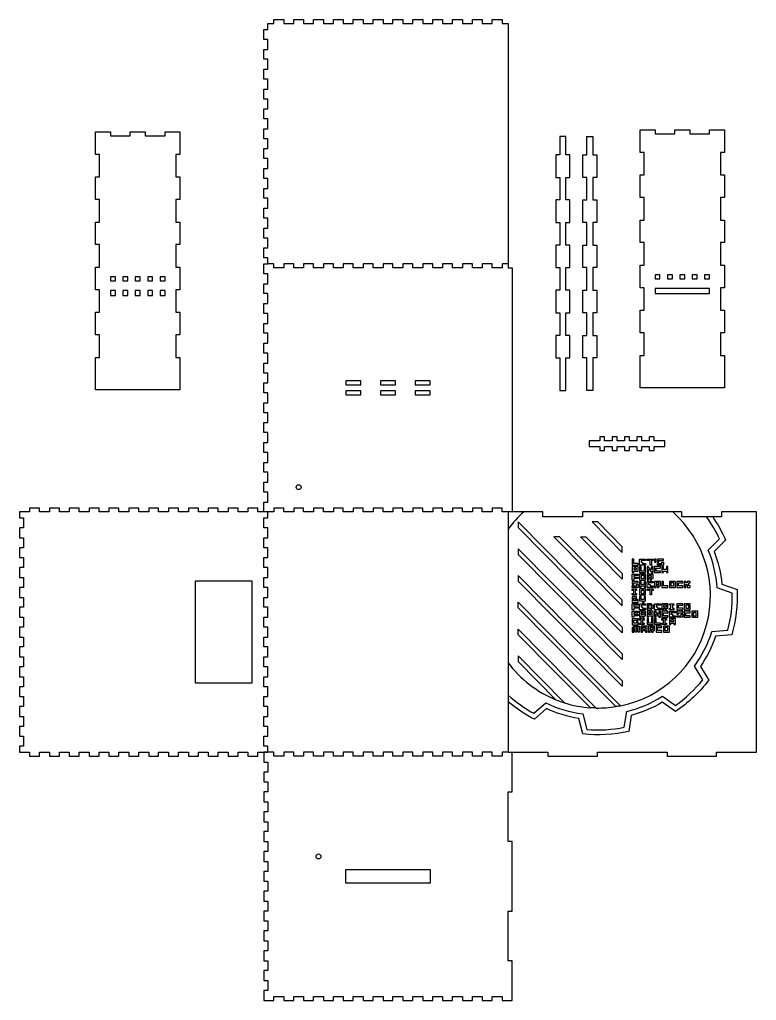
# Model space of a CAD drawing. Header units: millimetres. Extents: x 229 to 2022, y 32 to 1179.
# Drawn here: x 229 to 971, y 191 to 1179 of the extents above; entities that cross this region are included whole.
import ezdxf

# ---------------------------------------------------------------- set-up
doc = ezdxf.new("R2010")
doc.units = ezdxf.units.MM
doc.header["$MEASUREMENT"] = 0
doc.layers.add('ENGRAVE', color=1, linetype='Continuous')
doc.layers.add('INCISIONE', color=3, linetype='Continuous')
doc.layers.add('TAGLIO', color=6, linetype='Continuous', true_color=0xff00ff)

msp = doc.modelspace()

# ---------------------------------------------------------------- linework, layer by layer
at = {"layer": 'ENGRAVE'}
for points in [[(846.17, 635.82), (846.17, 629.82), (852.17, 629.82), (852.17, 631.32), (847.67, 631.32), (847.67, 635.82), (846.17, 635.82)], [(861.17, 634.32), (861.17, 635.82), (867.17, 635.82), (867.17, 634.32), (865.67, 634.32), (865.67, 629.82), (864.17, 629.82), (864.17, 634.32), (861.17, 634.32)], [(868.67, 635.82), (868.67, 632.82), (870.17, 632.82), (870.17, 635.82), (868.67, 635.82)], [(876.17, 632.82), (877.67, 632.82), (877.67, 629.82), (871.67, 629.82), (871.67, 631.32), (876.17, 631.32), (876.17, 632.82)], [(846.17, 628.32), (846.17, 622.32), (847.67, 622.32), (847.67, 623.82), (852.17, 623.82), (852.17, 628.32), (846.17, 628.32)], [(847.67, 625.32), (850.67, 625.32), (850.67, 626.82), (847.67, 626.82), (847.67, 625.32)], [(849.17, 626.82), (849.17, 628.32)], [(849.67, 626.82), (849.67, 628.32)], [(853.67, 628.32), (853.67, 622.32), (859.67, 622.32), (859.67, 628.32), (858.17, 628.32), (858.17, 623.82), (855.17, 623.82), (855.17, 628.32), (853.67, 628.32)], [(861.17, 628.32), (861.17, 622.32), (862.67, 622.32), (862.67, 625.32), (864.17, 625.32), (864.17, 623.82), (865.67, 623.82), (865.67, 622.32), (867.17, 622.32), (867.17, 628.32), (865.67, 628.32), (865.67, 625.32), (864.17, 625.32), (864.17, 626.82), (862.67, 626.82), (862.67, 628.32), (861.17, 628.32)], [(868.67, 628.32), (868.67, 622.32), (874.67, 622.32), (874.67, 623.82), (870.17, 623.82), (870.17, 626.82), (874.67, 626.82), (874.67, 628.32), (868.67, 628.32)], [(876.17, 628.32), (876.17, 622.32), (877.67, 622.32), (877.67, 623.82), (880.67, 623.82), (880.67, 622.32), (882.17, 622.32), (882.17, 628.32), (880.67, 628.32), (880.67, 625.32), (877.67, 625.32), (877.67, 628.32), (876.17, 628.32)], [(846.17, 620.82), (852.17, 620.82), (852.17, 619.32), (847.67, 619.32), (847.67, 617.82), (852.17, 617.82), (852.17, 616.32), (847.67, 616.32), (847.67, 614.82), (846.17, 614.82), (846.17, 620.82)], [(853.67, 620.82), (853.67, 614.82), (859.67, 614.82), (859.67, 620.82), (853.67, 620.82)], [(853.67, 613.32), (853.67, 607.32), (855.17, 607.32), (855.17, 608.82), (858.17, 608.82), (858.17, 607.32), (859.67, 607.32), (859.67, 613.32), (858.17, 613.32), (858.17, 610.32), (855.17, 610.32), (855.17, 613.32), (853.67, 613.32)], [(856.67, 619.32), (856.67, 620.82)], [(857.17, 619.32), (857.17, 620.82)], [(861.17, 620.82), (861.17, 614.82), (862.67, 614.82), (862.67, 616.32), (864.17, 616.32), (864.17, 614.82), (865.67, 614.82), (865.67, 616.32), (867.17, 616.32), (867.17, 620.82), (861.17, 620.82)], [(864.17, 619.32), (864.17, 620.82)], [(864.67, 619.32), (864.67, 620.82)], [(868.67, 613.32), (868.67, 607.32), (870.17, 607.32), (870.17, 608.82), (871.67, 608.82), (871.67, 607.32), (873.17, 607.32), (873.17, 608.82), (874.67, 608.82), (874.67, 613.32), (868.67, 613.32)], [(871.67, 611.82), (871.67, 613.32)], [(872.17, 611.82), (872.17, 613.32)], [(876.17, 613.32), (876.17, 607.32), (882.17, 607.32), (882.17, 608.82), (877.67, 608.82), (877.67, 613.32), (876.17, 613.32)], [(883.67, 613.32), (883.67, 607.32), (889.67, 607.32), (889.67, 613.32), (883.67, 613.32)], [(886.67, 611.82), (886.67, 613.32)], [(887.17, 611.82), (887.17, 613.32)], [(891.17, 613.32), (891.17, 607.32), (897.17, 607.32), (897.17, 608.82), (892.67, 608.82), (892.67, 611.82), (897.17, 611.82), (897.17, 613.32), (891.17, 613.32)], [(850.67, 610.32), (852.17, 610.32), (852.17, 607.32), (846.17, 607.32), (846.17, 608.82), (850.67, 608.82), (850.67, 610.32)], [(853.67, 605.82), (853.67, 599.82), (859.67, 599.82), (859.67, 605.82), (853.67, 605.82)], [(856.67, 604.32), (856.67, 605.82)], [(857.17, 604.32), (857.17, 605.82)], [(861.17, 604.32), (861.17, 605.82), (867.17, 605.82), (867.17, 604.32), (865.67, 604.32), (865.67, 599.82), (864.17, 599.82), (864.17, 604.32), (861.17, 604.32)], [(846.17, 598.32), (846.17, 592.32), (852.17, 592.32), (852.17, 595.32), (850.67, 595.32), (850.67, 593.82), (847.67, 593.82), (847.67, 596.82), (849.17, 596.82), (849.17, 595.32), (850.67, 595.32), (850.67, 596.82), (850.67, 598.32), (846.17, 598.32)], [(853.67, 598.32), (853.67, 593.82), (856.67, 593.82), (856.67, 592.32), (858.17, 592.32), (858.17, 593.82), (859.67, 593.82), (859.67, 598.32), (858.17, 598.32), (858.17, 595.32), (855.17, 595.32), (855.17, 598.32), (853.67, 598.32)], [(846.17, 590.82), (852.17, 590.82), (852.17, 589.32), (847.67, 589.32), (847.67, 587.82), (852.17, 587.82), (852.17, 586.32), (847.67, 586.32), (847.67, 584.82), (846.17, 584.82), (846.17, 590.82)], [(846.17, 583.32), (852.17, 583.32), (852.17, 581.82), (847.67, 581.82), (847.67, 580.32), (852.17, 580.32), (852.17, 578.82), (847.67, 578.82), (847.67, 577.32), (846.17, 577.32), (846.17, 583.32)], [(853.67, 583.32), (853.67, 577.32), (855.17, 577.32), (855.17, 578.82), (856.67, 578.82), (856.67, 577.32), (858.17, 577.32), (858.17, 578.82), (859.67, 578.82), (859.67, 583.32), (853.67, 583.32)], [(856.67, 581.82), (856.67, 583.32)], [(857.17, 581.82), (857.17, 583.32)], [(861.17, 590.82), (861.17, 584.82), (865.67, 584.82), (865.67, 586.32), (867.17, 586.32), (867.17, 589.32), (865.67, 589.32), (865.67, 590.82), (861.17, 590.82)], [(865.67, 589.32), (862.67, 589.32), (862.67, 586.32), (865.67, 586.32), (865.67, 589.32)], [(864.17, 581.82), (864.17, 583.32)], [(864.67, 581.82), (864.67, 583.32)], [(868.67, 583.32), (868.67, 577.32), (870.17, 577.32), (870.17, 580.32), (871.67, 580.32), (871.67, 578.82), (873.17, 578.82), (873.17, 577.32), (874.67, 577.32), (874.67, 583.32), (873.17, 583.32), (873.17, 580.32), (871.67, 580.32), (871.67, 581.82), (870.17, 581.82), (870.17, 583.32), (868.67, 583.32)], [(876.17, 590.82), (876.17, 584.82), (877.67, 584.82), (877.67, 586.32), (879.17, 586.32), (879.17, 584.82), (880.67, 584.82), (880.67, 586.32), (882.17, 586.32), (882.17, 590.82), (876.17, 590.82)], [(876.17, 583.32), (876.17, 577.32), (882.17, 577.32), (882.17, 578.82), (877.67, 578.82), (877.67, 581.82), (882.17, 581.82), (882.17, 583.32), (876.17, 583.32)], [(879.17, 589.32), (879.17, 590.82)], [(879.67, 589.32), (879.67, 590.82)], [(891.17, 590.82), (891.17, 584.82), (897.17, 584.82), (897.17, 586.32), (892.67, 586.32), (892.67, 589.32), (897.17, 589.32), (897.17, 590.82), (891.17, 590.82)], [(898.67, 590.82), (898.67, 584.82), (904.67, 584.82), (904.67, 590.82), (898.67, 590.82)], [(898.67, 583.32), (898.67, 577.32), (904.67, 577.32), (904.67, 578.82), (900.17, 578.82), (900.17, 581.82), (904.67, 581.82), (904.67, 583.32), (898.67, 583.32)], [(901.67, 589.32), (901.67, 590.82)], [(902.17, 589.32), (902.17, 590.82)], [(906.17, 583.32), (906.17, 577.32), (912.17, 577.32), (912.17, 583.32), (906.17, 583.32)], [(909.17, 581.82), (909.17, 583.32)], [(909.67, 581.82), (909.67, 583.32)], [(852.17, 575.82), (846.17, 575.82), (846.17, 569.82), (852.17, 569.82), (852.17, 572.82), (850.67, 572.82), (850.67, 571.32), (847.67, 571.32), (847.67, 574.32), (852.17, 574.32), (852.17, 575.82)], [(861.17, 575.91), (861.17, 569.91), (867.17, 569.91), (867.17, 575.91), (865.67, 575.91), (865.67, 571.41), (862.67, 571.41), (862.67, 575.91), (861.17, 575.91)], [(862.67, 580.32), (862.67, 580.32), (865.67, 580.32), (865.67, 581.82), (862.67, 581.82), (862.67, 580.32)], [(868.67, 575.91), (868.67, 569.91), (874.67, 569.91), (874.67, 571.41), (870.17, 571.41), (870.17, 575.91), (868.67, 575.91)], [(885.17, 572.91), (885.17, 572.91), (888.17, 572.91), (888.17, 574.41), (885.17, 574.41), (885.17, 572.91)], [(886.67, 574.41), (886.67, 575.91)], [(887.17, 574.41), (887.17, 575.91)], [(895.67, 580.32), (897.17, 580.32), (897.17, 577.32), (891.17, 577.32), (891.17, 578.82), (895.67, 578.82), (895.67, 580.32)], [(846.17, 566.82), (846.17, 562.32), (847.67, 562.32), (847.67, 566.82), (846.17, 566.82)], [(847.67, 566.82), (847.67, 568.32), (853.67, 568.32), (853.67, 562.32), (852.17, 562.32), (852.17, 566.82), (850.67, 566.82), (850.67, 562.32), (849.17, 562.32), (849.17, 566.82), (847.67, 566.82)], [(856.67, 565.32), (856.67, 565.32), (859.67, 565.32), (859.67, 566.82), (856.67, 566.82), (856.67, 565.32)], [(858.17, 566.82), (858.17, 568.32)], [(858.67, 566.82), (858.67, 568.32)], [(862.67, 568.32), (862.67, 562.32), (864.17, 562.32), (864.17, 563.82), (865.67, 563.82), (865.67, 562.32), (867.17, 562.32), (867.17, 563.82), (868.67, 563.82), (868.67, 568.32), (862.67, 568.32)], [(865.67, 566.82), (865.67, 568.32)], [(866.17, 566.82), (866.17, 568.32)], [(870.17, 568.32), (870.17, 562.32), (876.17, 562.32), (876.17, 563.82), (871.67, 563.82), (871.67, 566.82), (876.17, 566.82), (876.17, 568.32), (870.17, 568.32)], [(877.67, 568.32), (877.67, 562.32), (883.67, 562.32), (883.67, 568.32), (877.67, 568.32)], [(880.67, 566.82), (880.67, 568.32)], [(881.17, 566.82), (881.17, 568.32)]]:
    msp.add_lwpolyline(points, dxfattribs=at)
for points in [[(853.67, 635.82), (859.67, 635.82), (859.67, 634.32), (855.17, 634.32), (855.17, 632.82), (856.67, 632.82), (856.67, 631.32), (859.67, 631.32), (859.67, 629.82), (853.67, 629.82)], [(871.67, 635.82), (871.67, 632.82), (873.17, 632.82), (873.17, 634.32), (877.67, 634.32), (877.67, 635.82)], [(846.17, 613.32), (846.17, 610.32), (847.67, 610.32), (847.67, 611.82), (852.17, 611.82), (852.17, 613.32)], [(855.17, 619.32), (855.17, 616.32), (858.17, 616.32), (858.17, 619.32)], [(861.17, 613.32), (867.17, 613.32), (867.17, 611.82), (862.67, 611.82), (862.67, 610.32), (864.17, 610.32), (864.17, 608.82), (867.17, 608.82), (867.17, 607.32), (861.17, 607.32)], [(865.67, 617.82), (865.67, 619.32), (862.67, 619.32), (862.67, 617.82)], [(903.17, 608.82), (903.17, 611.82), (904.67, 611.82), (904.67, 613.32), (901.67, 613.32), (901.67, 611.82), (900.17, 611.82), (900.17, 613.32), (898.67, 613.32), (898.67, 607.32), (900.17, 607.32), (900.17, 610.32), (901.67, 610.32), (901.67, 607.32), (904.67, 607.32), (904.67, 608.82)], [(850.67, 605.82), (850.67, 604.32), (849.17, 604.32), (849.17, 601.32), (850.67, 601.32), (850.67, 599.82), (846.17, 599.82), (846.17, 601.32), (847.67, 601.32), (847.67, 604.32), (846.17, 604.32), (846.17, 605.82)], [(855.17, 604.32), (855.17, 601.32), (858.17, 601.32), (858.17, 604.32)], [(873.17, 610.32), (873.17, 611.82), (870.17, 611.82), (870.17, 610.32)], [(885.17, 611.82), (885.17, 608.82), (888.17, 608.82), (888.17, 611.82)], [(853.67, 590.82), (859.67, 590.82), (859.67, 589.32), (855.17, 589.32), (855.17, 587.82), (856.67, 587.82), (856.67, 586.32), (859.67, 586.32), (859.67, 584.82), (853.67, 584.82)], [(861.17, 577.32), (862.67, 577.32), (862.67, 578.82), (865.67, 578.82), (865.67, 577.32), (867.17, 577.32), (867.17, 583.32), (861.17, 583.32)], [(868.67, 590.82), (874.67, 590.82), (874.67, 589.32), (870.17, 589.32), (870.17, 587.82), (871.67, 587.82), (871.67, 586.32), (874.67, 586.32), (874.67, 584.82), (868.67, 584.82)], [(880.67, 587.82), (880.67, 589.32), (877.67, 589.32), (877.67, 587.82)], [(888.17, 590.82), (888.17, 589.32), (886.67, 589.32), (886.67, 586.32), (888.17, 586.32), (888.17, 584.82), (883.67, 584.82), (883.67, 586.32), (885.17, 586.32), (885.17, 589.32), (883.67, 589.32), (883.67, 590.82)], [(883.67, 583.32), (889.67, 583.32), (889.67, 581.82), (885.17, 581.82), (885.17, 580.32), (886.67, 580.32), (886.67, 578.82), (889.67, 578.82), (889.67, 577.32), (883.67, 577.32)], [(891.17, 583.32), (891.17, 580.32), (892.67, 580.32), (892.67, 581.82), (897.17, 581.82), (897.17, 583.32)], [(900.17, 589.32), (900.17, 586.32), (903.17, 586.32), (903.17, 589.32)], [(858.17, 575.91), (858.17, 574.41), (856.67, 574.41), (856.67, 571.41), (858.17, 571.41), (858.17, 569.91), (853.67, 569.91), (853.67, 571.41), (855.17, 571.41), (855.17, 574.41), (853.67, 574.41), (853.67, 575.91)], [(858.17, 580.32), (858.17, 581.82), (855.17, 581.82), (855.17, 580.32)], [(880.67, 575.91), (880.67, 574.41), (879.17, 574.41), (879.17, 571.41), (880.67, 571.41), (880.67, 569.91), (876.17, 569.91), (876.17, 571.41), (877.67, 571.41), (877.67, 574.41), (876.17, 574.41), (876.17, 575.91)], [(883.67, 569.91), (885.17, 569.91), (885.17, 571.41), (888.17, 571.41), (888.17, 569.91), (889.67, 569.91), (889.67, 575.91), (883.67, 575.91)], [(907.67, 581.82), (907.67, 578.82), (910.67, 578.82), (910.67, 581.82)], [(855.17, 562.32), (856.67, 562.32), (856.67, 563.82), (859.67, 563.82), (859.67, 562.32), (861.17, 562.32), (861.17, 568.32), (855.17, 568.32)], [(867.17, 565.32), (867.17, 566.82), (864.17, 566.82), (864.17, 565.32)], [(879.17, 566.82), (879.17, 563.82), (882.17, 563.82), (882.17, 566.82)]]:
    msp.add_lwpolyline(points, close=True, dxfattribs=at)
at = {"layer": 'INCISIONE'}
for points in [[(927.25, 678.35, -0.047604), (940.21, 655.12), (928.71, 643.64, -0.068356), (936.46, 610.52), (951.86, 605.33, -0.082899), (946.38, 559.55), (930.2, 558.15, -0.068356), (914.84, 527.79), (923.3, 513.92, -0.082899), (889.68, 482.38), (876.38, 491.7, -0.068356), (845.1, 478.32), (842.67, 462.26, -0.082899), (796.64, 459.7), (792.44, 475.4, -0.068356), (759.88, 485.25), (747.69, 474.51, -0.057056), (721.25, 492.26)], [(721.25, 498.92, 0.058752), (746.99, 480.55), (759.05, 491.18, 0.081892), (796.42, 479.87), (800.57, 464.34, 0.07022), (838.25, 466.43), (840.65, 482.33, 0.081892), (876.55, 497.69), (889.71, 488.46, 0.07022), (917.23, 514.28), (908.86, 528, 0.081892), (926.48, 562.85), (942.49, 564.24, 0.07022), (946.98, 601.7), (931.74, 606.83, 0.081892), (922.85, 644.85), (934.22, 656.21, 0.047747), (921.12, 678.35, 0.047747)]]:
    msp.add_lwpolyline(points, format="xyb", dxfattribs=at)
for start, end in [(131.60616, 143.43242), (281.50991, 48.39384), (216.56758, 247.85922), (252.57565, 266.01564), (269.00281, 279.04988)]:
    msp.add_arc((812.01, 598.86), 113, start, end, dxfattribs=at)
at = {"layer": 'TAGLIO'}
for p, q in [((731.25, 673.35), (731.25, 667.67)), ((731.25, 646.36), (731.25, 640.68)), ((731.25, 619.37), (731.25, 613.68))]:
    msp.add_line(p, q, dxfattribs=at)
for points in [[(479.25, 933.35), (479.25, 939.35), (475.25, 939.35), (475.25, 949.35), (479.25, 949.35), (479.25, 959.35), (475.25, 959.35), (475.25, 969.35), (479.25, 969.35), (479.25, 979.35), (475.25, 979.35), (475.25, 989.35), (479.25, 989.35), (479.25, 999.35), (475.25, 999.35), (475.25, 1009.35), (479.25, 1009.35), (479.25, 1019.35), (475.25, 1019.35), (475.25, 1029.35), (479.25, 1029.35), (479.25, 1039.35), (475.25, 1039.35), (475.25, 1049.35), (479.25, 1049.35), (479.25, 1059.35), (475.25, 1059.35), (475.25, 1069.35), (479.25, 1069.35), (479.25, 1079.35), (475.25, 1079.35), (475.25, 1089.35), (479.25, 1089.35), (479.25, 1099.35), (475.25, 1099.35), (475.25, 1109.35), (479.25, 1109.35), (479.25, 1119.35), (475.25, 1119.35), (475.25, 1129.35), (479.25, 1129.35), (479.25, 1139.35), (475.25, 1139.35), (475.25, 1149.35), (479.25, 1149.35), (479.25, 1159.35), (475.25, 1159.35), (475.25, 1169.35), (479.25, 1169.35), (479.25, 1175.35), (485.25, 1175.35), (485.25, 1179.35), (495.25, 1179.35), (495.25, 1175.35), (505.25, 1175.35), (505.25, 1179.35), (515.25, 1179.35), (515.25, 1175.35), (525.25, 1175.35), (525.25, 1179.35), (535.25, 1179.35), (535.25, 1175.35), (545.25, 1175.35), (545.25, 1179.35), (555.25, 1179.35), (555.25, 1175.35), (565.25, 1175.35), (565.25, 1179.35), (575.25, 1179.35), (575.25, 1175.35), (585.25, 1175.35), (585.25, 1179.35), (595.25, 1179.35), (595.25, 1175.35), (605.25, 1175.35), (605.25, 1179.35), (615.25, 1179.35), (615.25, 1175.35), (625.25, 1175.35), (625.25, 1179.35), (635.25, 1179.35), (635.25, 1175.35), (645.25, 1175.35), (645.25, 1179.35), (655.25, 1179.35), (655.25, 1175.35), (665.25, 1175.35), (665.25, 1179.35), (675.25, 1179.35), (675.25, 1175.35), (685.25, 1175.35), (685.25, 1179.35), (695.25, 1179.35), (695.25, 1175.35), (705.25, 1175.35), (705.25, 1179.35), (715.25, 1179.35), (715.25, 1175.35), (721.25, 1175.35), (721.25, 933.35), (715.25, 933.35), (715.25, 929.35), (705.25, 929.35), (705.25, 933.35), (695.25, 933.35), (695.25, 929.35), (685.25, 929.35), (685.25, 933.35), (675.25, 933.35), (675.25, 929.35), (665.25, 929.35), (665.25, 933.35), (655.25, 933.35), (655.25, 929.35), (645.25, 929.35), (645.25, 933.35), (635.25, 933.35), (635.25, 929.35), (625.25, 929.35), (625.25, 933.35), (615.25, 933.35), (615.25, 929.35), (605.25, 929.35), (605.25, 933.35), (595.25, 933.35), (595.25, 929.35), (585.25, 929.35), (585.25, 933.35), (575.25, 933.35), (575.25, 929.35), (565.25, 929.35), (565.25, 933.35), (555.25, 933.35), (555.25, 929.35), (545.25, 929.35), (545.25, 933.35), (535.25, 933.35), (535.25, 929.35), (525.25, 929.35), (525.25, 933.35), (515.25, 933.35), (515.25, 929.35), (505.25, 929.35), (505.25, 933.35), (495.25, 933.35), (495.25, 929.35), (485.25, 929.35), (485.25, 933.35), (479.25, 933.35)], [(721.25, 933.35), (721.25, 929.35), (725.25, 929.35), (725.25, 683.35), (715.25, 683.35), (715.25, 687.35), (705.25, 687.35), (705.25, 683.35), (695.25, 683.35), (695.25, 687.35), (685.25, 687.35), (685.25, 683.35), (675.25, 683.35), (675.25, 687.35), (665.25, 687.35), (665.25, 683.35), (655.25, 683.35), (655.25, 687.35), (645.25, 687.35), (645.25, 683.35), (635.25, 683.35), (635.25, 687.35), (625.25, 687.35), (625.25, 683.35), (615.25, 683.35), (615.25, 687.35), (605.25, 687.35), (605.25, 683.35), (595.25, 683.35), (595.25, 687.35), (585.25, 687.35), (585.25, 683.35), (575.25, 683.35), (575.25, 687.35), (565.25, 687.35), (565.25, 683.35), (555.25, 683.35), (555.25, 687.35), (545.25, 687.35), (545.25, 683.35), (535.25, 683.35), (535.25, 687.35), (525.25, 687.35), (525.25, 683.35), (515.25, 683.35), (515.25, 687.35), (505.25, 687.35), (505.25, 683.35), (495.25, 683.35), (495.25, 687.35), (485.25, 687.35), (485.25, 683.35), (475.25, 683.35), (475.25, 693.35), (479.25, 693.35), (479.25, 703.35), (475.25, 703.35), (475.25, 713.35), (479.25, 713.35), (479.25, 723.35), (475.25, 723.35), (475.25, 733.35), (479.25, 733.35), (479.25, 743.35), (475.25, 743.35), (475.25, 753.35), (479.25, 753.35), (479.25, 763.35), (475.25, 763.35), (475.25, 773.35), (479.25, 773.35), (479.25, 783.35), (475.25, 783.35), (475.25, 793.35), (479.25, 793.35), (479.25, 803.35), (475.25, 803.35), (475.25, 813.35), (479.25, 813.35), (479.25, 823.35), (475.25, 823.35), (475.25, 833.35), (479.25, 833.35), (479.25, 843.35), (475.25, 843.35), (475.25, 853.35), (479.25, 853.35), (479.25, 863.35), (475.25, 863.35), (475.25, 873.35), (479.25, 873.35), (479.25, 883.35), (475.25, 883.35), (475.25, 893.35), (479.25, 893.35), (479.25, 903.35), (475.25, 903.35), (475.25, 913.35), (479.25, 913.35), (479.25, 923.35), (475.25, 923.35), (475.25, 933.35), (479.25, 933.35)], [(721.25, 683.35), (721.25, 441.35), (761.25, 441.35), (761.25, 437.35), (811.25, 437.35), (811.25, 441.35), (881.25, 441.35), (881.25, 437.35), (931.25, 437.35), (931.25, 441.35), (971.25, 441.35), (971.25, 683.35), (936.25, 683.35), (936.25, 678.35), (896.25, 678.35), (896.25, 683.35), (796.25, 683.35), (796.25, 678.35), (756.25, 678.35), (756.25, 683.35), (721.25, 683.35)], [(731.25, 673.35), (836.25, 567.4), (836.25, 561.71), (731.25, 667.67)], [(731.25, 646.36), (836.25, 540.4), (836.25, 534.72), (731.25, 640.68)], [(463.25, 510.85), (406.25, 510.85), (406.25, 613.85), (463.25, 613.85), (463.25, 510.85)], [(731.25, 619.37), (836.25, 513.41), (836.25, 507.73), (731.25, 613.68)], [(721.25, 441.35), (715.25, 441.35), (715.25, 437.35), (705.25, 437.35), (705.25, 441.35), (695.25, 441.35), (695.25, 437.35), (685.25, 437.35), (685.25, 441.35), (675.25, 441.35), (675.25, 437.35), (665.25, 437.35), (665.25, 441.35), (655.25, 441.35), (655.25, 437.35), (645.25, 437.35), (645.25, 441.35), (635.25, 441.35), (635.25, 437.35), (625.25, 437.35), (625.25, 441.35), (615.25, 441.35), (615.25, 437.35), (605.25, 437.35), (605.25, 441.35), (595.25, 441.35), (595.25, 437.35), (585.25, 437.35), (585.25, 441.35), (575.25, 441.35), (575.25, 437.35), (565.25, 437.35), (565.25, 441.35), (555.25, 441.35), (555.25, 437.35), (545.25, 437.35), (545.25, 441.35), (535.25, 441.35), (535.25, 437.35), (525.25, 437.35), (525.25, 441.35), (515.25, 441.35), (515.25, 437.35), (505.25, 437.35), (505.25, 441.35), (495.25, 441.35), (495.25, 437.35), (485.25, 437.35), (485.25, 441.35), (475.25, 441.35), (475.25, 431.35), (479.25, 431.35), (479.25, 421.35), (475.25, 421.35), (475.25, 411.35), (479.25, 411.35), (479.25, 401.35), (475.25, 401.35), (475.25, 391.35), (479.25, 391.35), (479.25, 381.35), (475.25, 381.35), (475.25, 371.35), (479.25, 371.35), (479.25, 361.35), (475.25, 361.35), (475.25, 351.35), (479.25, 351.35), (479.25, 341.35), (475.25, 341.35), (475.25, 331.35), (479.25, 331.35), (479.25, 321.35), (475.25, 321.35), (475.25, 311.35), (479.25, 311.35), (479.25, 301.35), (475.25, 301.35), (475.25, 291.35), (479.25, 291.35), (479.25, 281.35), (475.25, 281.35), (475.25, 271.35), (479.25, 271.35), (479.25, 261.35), (475.25, 261.35), (475.25, 251.35), (479.25, 251.35), (479.25, 241.35), (475.25, 241.35), (475.25, 231.35), (479.25, 231.35), (479.25, 221.35), (475.25, 221.35), (475.25, 211.35), (479.25, 211.35), (479.25, 201.35), (475.25, 201.35), (475.25, 191.35), (485.25, 191.35), (485.25, 195.35), (495.25, 195.35), (495.25, 191.35), (505.25, 191.35), (505.25, 195.35), (515.25, 195.35), (515.25, 191.35), (525.25, 191.35), (525.25, 195.35), (535.25, 195.35), (535.25, 191.35), (545.25, 191.35), (545.25, 195.35), (555.25, 195.35), (555.25, 191.35), (565.25, 191.35), (565.25, 195.35), (575.25, 195.35), (575.25, 191.35), (585.25, 191.35), (585.25, 195.35), (595.25, 195.35), (595.25, 191.35), (605.25, 191.35), (605.25, 195.35), (615.25, 195.35), (615.25, 191.35), (625.25, 191.35), (625.25, 195.35), (635.25, 195.35), (635.25, 191.35), (645.25, 191.35), (645.25, 195.35), (655.25, 195.35), (655.25, 191.35), (665.25, 191.35), (665.25, 195.35), (675.25, 195.35), (675.25, 191.35), (685.25, 191.35), (685.25, 195.35), (695.25, 195.35), (695.25, 191.35), (705.25, 191.35), (705.25, 195.35), (715.25, 195.35), (715.25, 191.35), (725.25, 191.35), (725.25, 231.35), (721.25, 231.35), (721.25, 281.35), (725.25, 281.35), (725.25, 351.35), (721.25, 351.35), (721.25, 401.35), (725.25, 401.35), (725.25, 441.35)]]:
    msp.add_lwpolyline(points, dxfattribs=at)
for points in [[(939.16, 931.96), (939.16, 909.23), (935.16, 909.23), (935.16, 886.51), (939.16, 886.51), (939.16, 863.78), (935.16, 863.78), (935.16, 841.05), (939.16, 841.05), (939.16, 808.33), (854.16, 808.33), (854.16, 841.05), (858.16, 841.05), (858.16, 863.78), (854.16, 863.78), (854.16, 886.51), (858.16, 886.51), (858.16, 909.23), (854.16, 909.23), (854.16, 931.96), (858.16, 931.96), (858.16, 954.69), (854.16, 954.69), (854.16, 977.42), (858.16, 977.42), (858.16, 1000.14), (854.16, 1000.14), (854.16, 1022.87), (858.16, 1022.87), (858.16, 1045.6), (854.16, 1045.6), (854.16, 1068.33), (869.16, 1068.33), (869.16, 1064.33), (889.16, 1064.33), (889.16, 1068.33), (904.16, 1068.33), (904.16, 1064.33), (924.16, 1064.33), (924.16, 1068.33), (939.16, 1068.33), (939.16, 1045.6), (935.16, 1045.6), (935.16, 1022.87), (939.16, 1022.87), (939.16, 1000.14), (935.16, 1000.14), (935.16, 977.42), (939.16, 977.42), (939.16, 954.69), (935.16, 954.69), (935.16, 931.96)], [(305.74, 1020.87), (309.74, 1020.87), (309.74, 1043.6), (305.74, 1043.6), (305.74, 1066.33), (320.74, 1066.33), (320.74, 1062.33), (340.74, 1062.33), (340.74, 1066.33), (355.74, 1066.33), (355.74, 1062.33), (375.74, 1062.33), (375.74, 1066.33), (390.74, 1066.33), (390.74, 1043.6), (386.74, 1043.6), (386.74, 1020.87), (390.74, 1020.87), (390.74, 998.14), (386.74, 998.14), (386.74, 975.42), (390.74, 975.42), (390.74, 952.69), (386.74, 952.69), (386.74, 929.96), (390.74, 929.96), (390.74, 907.23), (386.74, 907.23), (386.74, 884.51), (390.74, 884.51), (390.74, 861.78), (386.74, 861.78), (386.74, 839.05), (390.74, 839.05), (390.74, 806.33), (305.74, 806.33), (305.74, 839.05), (309.74, 839.05), (309.74, 861.78), (305.74, 861.78), (305.74, 884.51), (309.74, 884.51), (309.74, 907.23), (305.74, 907.23), (305.74, 929.96), (309.74, 929.96), (309.74, 952.69), (305.74, 952.69), (305.74, 975.42), (309.74, 975.42), (309.74, 998.14), (305.74, 998.14)], [(779.34, 884.02), (783.34, 884.02), (783.34, 906.75), (779.34, 906.75), (779.34, 929.48), (783.34, 929.48), (783.34, 952.2), (779.34, 952.2), (779.34, 974.93), (783.34, 974.93), (783.34, 997.66), (779.34, 997.66), (779.34, 1020.38), (783.34, 1020.38), (783.34, 1043.11), (779.34, 1043.11), (779.34, 1061.61), (773.34, 1061.61), (773.34, 1043.11), (769.34, 1043.11), (769.34, 1020.38), (773.34, 1020.38), (773.34, 997.66), (769.34, 997.66), (769.34, 974.93), (773.34, 974.93), (773.34, 952.2), (769.34, 952.2), (769.34, 929.48), (773.34, 929.48), (773.34, 906.75), (769.34, 906.75), (769.34, 884.02), (773.34, 884.02), (773.34, 861.29), (769.34, 861.29), (769.34, 838.57), (773.34, 838.57), (773.34, 805.84), (779.34, 805.84), (779.34, 838.57), (783.34, 838.57), (783.34, 861.29), (779.34, 861.29)], [(806.53, 884.02), (806.53, 861.29), (810.53, 861.29), (810.53, 838.57), (806.53, 838.57), (806.53, 805.84), (800.53, 805.84), (800.53, 838.57), (796.53, 838.57), (796.53, 861.29), (800.53, 861.29), (800.53, 884.02), (796.53, 884.02), (796.53, 906.75), (800.53, 906.75), (800.53, 929.48), (796.53, 929.48), (796.53, 952.2), (800.53, 952.2), (800.53, 974.93), (796.53, 974.93), (796.53, 997.66), (800.53, 997.66), (800.53, 1020.38), (796.53, 1020.38), (796.53, 1043.11), (800.53, 1043.11), (800.53, 1061.61), (806.53, 1061.61), (806.53, 1043.11), (810.53, 1043.11), (810.53, 1020.38), (806.53, 1020.38), (806.53, 997.66), (810.53, 997.66), (810.53, 974.93), (806.53, 974.93), (806.53, 952.2), (810.53, 952.2), (810.53, 929.48), (806.53, 929.48), (806.53, 906.75), (810.53, 906.75), (810.53, 884.02)], [(320.74, 920.33), (320.74, 916.33), (325.74, 916.33), (325.74, 920.33)], [(333.24, 920.33), (333.24, 916.33), (338.24, 916.33), (338.24, 920.33)], [(345.74, 920.33), (345.74, 916.33), (350.74, 916.33), (350.74, 920.33)], [(358.24, 920.33), (358.24, 916.33), (363.24, 916.33), (363.24, 920.33)], [(370.74, 920.33), (370.74, 916.33), (375.74, 916.33), (375.74, 920.33)], [(869.16, 922.33), (869.16, 918.33), (874.16, 918.33), (874.16, 922.33)], [(881.66, 922.33), (881.66, 918.33), (886.66, 918.33), (886.66, 922.33)], [(894.16, 922.33), (894.16, 918.33), (899.16, 918.33), (899.16, 922.33)], [(906.66, 922.33), (906.66, 918.33), (911.66, 918.33), (911.66, 922.33)], [(919.16, 922.33), (919.16, 918.33), (924.16, 918.33), (924.16, 922.33)], [(325.74, 906.33), (320.74, 906.33), (320.74, 901.33), (325.74, 901.33)], [(338.24, 906.33), (333.24, 906.33), (333.24, 901.33), (338.24, 901.33)], [(350.74, 906.33), (345.74, 906.33), (345.74, 901.33), (350.74, 901.33)], [(363.24, 906.33), (358.24, 906.33), (358.24, 901.33), (363.24, 901.33)], [(375.74, 906.33), (370.74, 906.33), (370.74, 901.33), (375.74, 901.33)], [(924.16, 908.33), (869.16, 908.33), (869.16, 903.33), (924.16, 903.33)], [(572.75, 815.35), (557.75, 815.35), (557.75, 811.35), (572.75, 811.35)], [(592.75, 815.35), (592.75, 811.35), (607.75, 811.35), (607.75, 815.35)], [(627.75, 815.35), (627.75, 811.35), (642.75, 811.35), (642.75, 815.35)], [(572.75, 805.35), (557.75, 805.35), (557.75, 801.35), (572.75, 801.35)], [(592.75, 805.35), (592.75, 801.35), (607.75, 801.35), (607.75, 805.35)], [(627.75, 805.35), (627.75, 801.35), (642.75, 801.35), (642.75, 805.35)], [(843.43, 749.16), (850.93, 749.16), (850.93, 745.16), (855.93, 745.16), (855.93, 749.16), (863.43, 749.16), (863.43, 745.16), (868.43, 745.16), (868.43, 749.16), (878.93, 749.16), (878.93, 755.16), (868.43, 755.16), (868.43, 759.16), (863.43, 759.16), (863.43, 755.16), (855.93, 755.16), (855.93, 759.16), (850.93, 759.16), (850.93, 755.16), (843.43, 755.16), (843.43, 759.16), (838.43, 759.16), (838.43, 755.16), (830.93, 755.16), (830.93, 759.16), (825.93, 759.16), (825.93, 755.16), (818.43, 755.16), (818.43, 759.16), (813.43, 759.16), (813.43, 755.16), (802.93, 755.16), (802.93, 749.16), (813.43, 749.16), (813.43, 745.16), (818.43, 745.16), (818.43, 749.16), (825.93, 749.16), (825.93, 745.16), (830.93, 745.16), (830.93, 749.16), (838.43, 749.16), (838.43, 745.16), (843.43, 745.16)], [(479.25, 441.35), (479.25, 447.35), (475.25, 447.35), (475.25, 457.35), (479.25, 457.35), (479.25, 467.35), (475.25, 467.35), (475.25, 477.35), (479.25, 477.35), (479.25, 487.35), (475.25, 487.35), (475.25, 497.35), (479.25, 497.35), (479.25, 507.35), (475.25, 507.35), (475.25, 517.35), (479.25, 517.35), (479.25, 527.35), (475.25, 527.35), (475.25, 537.35), (479.25, 537.35), (479.25, 547.35), (475.25, 547.35), (475.25, 557.35), (479.25, 557.35), (479.25, 567.35), (475.25, 567.35), (475.25, 577.35), (479.25, 577.35), (479.25, 587.35), (475.25, 587.35), (475.25, 597.35), (479.25, 597.35), (479.25, 607.35), (475.25, 607.35), (475.25, 617.35), (479.25, 617.35), (479.25, 627.35), (475.25, 627.35), (475.25, 637.35), (479.25, 637.35), (479.25, 647.35), (475.25, 647.35), (475.25, 657.35), (479.25, 657.35), (479.25, 667.35), (475.25, 667.35), (475.25, 677.35), (479.25, 677.35), (479.25, 683.35), (469.25, 683.35), (469.25, 687.35), (459.25, 687.35), (459.25, 683.35), (449.25, 683.35), (449.25, 687.35), (439.25, 687.35), (439.25, 683.35), (429.25, 683.35), (429.25, 687.35), (419.25, 687.35), (419.25, 683.35), (409.25, 683.35), (409.25, 687.35), (399.25, 687.35), (399.25, 683.35), (389.25, 683.35), (389.25, 687.35), (379.25, 687.35), (379.25, 683.35), (369.25, 683.35), (369.25, 687.35), (359.25, 687.35), (359.25, 683.35), (349.25, 683.35), (349.25, 687.35), (339.25, 687.35), (339.25, 683.35), (329.25, 683.35), (329.25, 687.35), (319.25, 687.35), (319.25, 683.35), (309.25, 683.35), (309.25, 687.35), (299.25, 687.35), (299.25, 683.35), (289.25, 683.35), (289.25, 687.35), (279.25, 687.35), (279.25, 683.35), (269.25, 683.35), (269.25, 687.35), (259.25, 687.35), (259.25, 683.35), (249.25, 683.35), (249.25, 687.35), (239.25, 687.35), (239.25, 683.35), (229.25, 683.35), (229.25, 677.35), (233.25, 677.35), (233.25, 667.35), (229.25, 667.35), (229.25, 657.35), (233.25, 657.35), (233.25, 647.35), (229.25, 647.35), (229.25, 637.35), (233.25, 637.35), (233.25, 627.35), (229.25, 627.35), (229.25, 617.35), (233.25, 617.35), (233.25, 607.35), (229.25, 607.35), (229.25, 597.35), (233.25, 597.35), (233.25, 587.35), (229.25, 587.35), (229.25, 577.35), (233.25, 577.35), (233.25, 567.35), (229.25, 567.35), (229.25, 557.35), (233.25, 557.35), (233.25, 547.35), (229.25, 547.35), (229.25, 537.35), (233.25, 537.35), (233.25, 527.35), (229.25, 527.35), (229.25, 517.35), (233.25, 517.35), (233.25, 507.35), (229.25, 507.35), (229.25, 497.35), (233.25, 497.35), (233.25, 487.35), (229.25, 487.35), (229.25, 477.35), (233.25, 477.35), (233.25, 467.35), (229.25, 467.35), (229.25, 457.35), (233.25, 457.35), (233.25, 447.35), (229.25, 447.35), (229.25, 441.35), (239.25, 441.35), (239.25, 437.35), (249.25, 437.35), (249.25, 441.35), (259.25, 441.35), (259.25, 437.35), (269.25, 437.35), (269.25, 441.35), (279.25, 441.35), (279.25, 437.35), (289.25, 437.35), (289.25, 441.35), (299.25, 441.35), (299.25, 437.35), (309.25, 437.35), (309.25, 441.35), (319.25, 441.35), (319.25, 437.35), (329.25, 437.35), (329.25, 441.35), (339.25, 441.35), (339.25, 437.35), (349.25, 437.35), (349.25, 441.35), (359.25, 441.35), (359.25, 437.35), (369.25, 437.35), (369.25, 441.35), (379.25, 441.35), (379.25, 437.35), (389.25, 437.35), (389.25, 441.35), (399.25, 441.35), (399.25, 437.35), (409.25, 437.35), (409.25, 441.35), (419.25, 441.35), (419.25, 437.35), (429.25, 437.35), (429.25, 441.35), (439.25, 441.35), (439.25, 437.35), (449.25, 437.35), (449.25, 441.35), (459.25, 441.35), (459.25, 437.35), (469.25, 437.35), (469.25, 441.35)], [(805.87, 673.35), (836.25, 642.69), (836.25, 648.37), (811.5, 673.35)], [(772.87, 658.35), (767.24, 658.35), (836.25, 588.71), (836.25, 594.39)], [(799.62, 658.35), (836.25, 621.38), (836.25, 615.7), (793.99, 658.35)], [(642.75, 323.35), (642.75, 309.35), (557.75, 309.35), (557.75, 323.35)]]:
    msp.add_lwpolyline(points, close=True, dxfattribs=at)
for points in [[(731.25, 592.37), (834.56, 488.13, -0.010734), (829.78, 487.26), (731.25, 586.69)], [(804.16, 486.13), (731.25, 559.7), (731.25, 565.38), (810.04, 485.87, -0.013035)], [(731.25, 532.71), (769.42, 494.19, 0.020582), (778.17, 491.04), (731.25, 538.39)]]:
    msp.add_lwpolyline(points, format="xyb", close=True, dxfattribs=at)
for centre in [(510.25, 708.35), (530.25, 336.35)]:
    msp.add_circle(centre, 2.5, dxfattribs=at)

doc.saveas('drawing.dxf')
